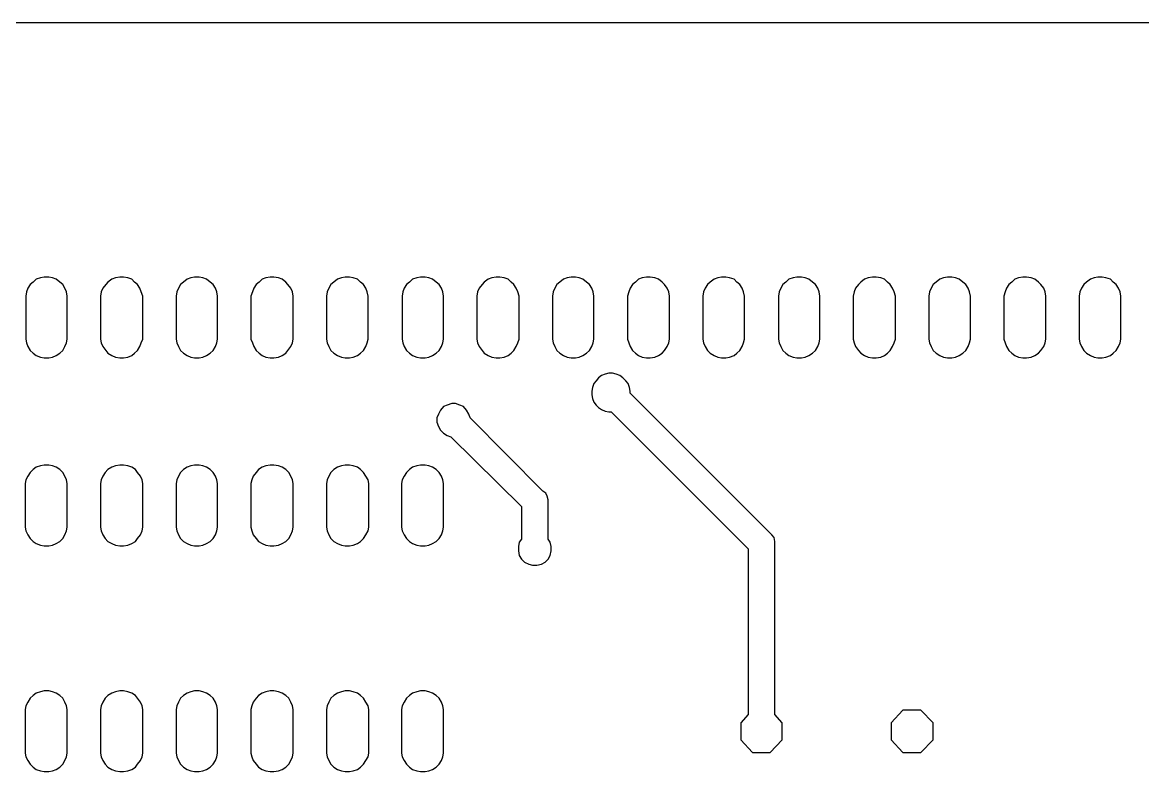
# Model space of a CAD drawing. Extents: x -4463 to -4217, y -2637 to -2584.
# Drawn here: x -4276.7 to -4238.69, y -2609.2 to -2583.76 of the extents above; entities that cross this region are included whole.
import ezdxf

# ---------------------------------------------------------------- set-up
doc = ezdxf.new("R2010")
doc.units = 0
doc.header["$MEASUREMENT"] = 0
doc.layers.add('OBRYS', color=7, linetype='Continuous')
doc.layers.add('SCIEZKI', color=3, linetype='Continuous')

msp = doc.modelspace()

# ---------------------------------------------------------------- linework, layer by layer
at = {"layer": 'OBRYS'}
msp.add_line((-4333.581, -2583.762), (-4218.213, -2583.762), dxfattribs=at)
msp.add_line((-4333.581, -2583.762), (-4218.213, -2583.762), dxfattribs=at)
at = {"layer": 'SCIEZKI'}
for p, q in [((-4276.437, -2592.662), (-4276.513, -2592.787)), ((-4276.337, -2592.586), (-4276.437, -2592.662)), ((-4276.236, -2592.486), (-4276.337, -2592.586)), ((-4276.085, -2592.435), (-4276.236, -2592.486)), ((-4275.96, -2592.41), (-4276.085, -2592.435)), ((-4275.809, -2592.41), (-4275.96, -2592.41)), ((-4275.683, -2592.435), (-4275.809, -2592.41)), ((-4275.557, -2592.486), (-4275.683, -2592.435)), ((-4275.432, -2592.586), (-4275.557, -2592.486)), ((-4275.331, -2592.662), (-4275.432, -2592.586)), ((-4275.256, -2592.787), (-4275.331, -2592.662)), ((-4273.873, -2592.662), (-4273.974, -2592.787)), ((-4273.798, -2592.586), (-4273.873, -2592.662)), ((-4273.672, -2592.486), (-4273.798, -2592.586)), ((-4273.546, -2592.435), (-4273.672, -2592.486)), ((-4273.395, -2592.41), (-4273.546, -2592.435)), ((-4273.27, -2592.41), (-4273.395, -2592.41)), ((-4273.119, -2592.435), (-4273.27, -2592.41)), ((-4272.993, -2592.486), (-4273.119, -2592.435)), ((-4272.893, -2592.586), (-4272.993, -2592.486)), ((-4272.792, -2592.662), (-4272.893, -2592.586)), ((-4272.717, -2592.787), (-4272.792, -2592.662)), ((-4271.334, -2592.662), (-4271.409, -2592.787)), ((-4271.233, -2592.586), (-4271.334, -2592.662)), ((-4271.108, -2592.486), (-4271.233, -2592.586)), ((-4270.982, -2592.435), (-4271.108, -2592.486)), ((-4270.856, -2592.41), (-4270.982, -2592.435)), ((-4270.705, -2592.41), (-4270.856, -2592.41)), ((-4270.58, -2592.435), (-4270.705, -2592.41)), ((-4270.454, -2592.486), (-4270.58, -2592.435)), ((-4270.328, -2592.586), (-4270.454, -2592.486)), ((-4270.228, -2592.662), (-4270.328, -2592.586)), ((-4270.152, -2592.787), (-4270.228, -2592.662)), ((-4268.77, -2592.662), (-4268.845, -2592.787)), ((-4268.669, -2592.586), (-4268.77, -2592.662)), ((-4268.569, -2592.486), (-4268.669, -2592.586)), ((-4268.443, -2592.435), (-4268.569, -2592.486)), ((-4268.292, -2592.41), (-4268.443, -2592.435)), ((-4268.166, -2592.41), (-4268.292, -2592.41)), ((-4268.015, -2592.435), (-4268.166, -2592.41)), ((-4267.89, -2592.486), (-4268.015, -2592.435)), ((-4267.764, -2592.586), (-4267.89, -2592.486)), ((-4267.689, -2592.662), (-4267.764, -2592.586)), ((-4267.588, -2592.787), (-4267.689, -2592.662)), ((-4266.23, -2592.662), (-4266.306, -2592.787)), ((-4266.13, -2592.586), (-4266.23, -2592.662)), ((-4266.004, -2592.486), (-4266.13, -2592.586)), ((-4265.879, -2592.435), (-4266.004, -2592.486)), ((-4265.753, -2592.41), (-4265.879, -2592.435)), ((-4265.602, -2592.41), (-4265.753, -2592.41)), ((-4265.476, -2592.435), (-4265.602, -2592.41)), ((-4265.325, -2592.486), (-4265.476, -2592.435)), ((-4265.225, -2592.586), (-4265.325, -2592.486)), ((-4265.124, -2592.662), (-4265.225, -2592.586)), ((-4265.049, -2592.787), (-4265.124, -2592.662)), ((-4263.666, -2592.662), (-4263.742, -2592.787)), ((-4263.566, -2592.586), (-4263.666, -2592.662)), ((-4263.465, -2592.486), (-4263.566, -2592.586)), ((-4263.314, -2592.435), (-4263.465, -2592.486)), ((-4263.189, -2592.41), (-4263.314, -2592.435)), ((-4263.038, -2592.41), (-4263.189, -2592.41)), ((-4262.912, -2592.435), (-4263.038, -2592.41)), ((-4262.786, -2592.486), (-4262.912, -2592.435)), ((-4262.661, -2592.586), (-4262.786, -2592.486)), ((-4262.56, -2592.662), (-4262.661, -2592.586)), ((-4262.485, -2592.787), (-4262.56, -2592.662)), ((-4261.102, -2592.662), (-4261.202, -2592.787)), ((-4261.027, -2592.586), (-4261.102, -2592.662)), ((-4260.901, -2592.486), (-4261.027, -2592.586)), ((-4260.775, -2592.435), (-4260.901, -2592.486)), ((-4260.624, -2592.41), (-4260.775, -2592.435)), ((-4260.499, -2592.41), (-4260.624, -2592.41)), ((-4260.348, -2592.435), (-4260.499, -2592.41)), ((-4260.222, -2592.486), (-4260.348, -2592.435)), ((-4260.121, -2592.586), (-4260.222, -2592.486)), ((-4260.021, -2592.662), (-4260.121, -2592.586)), ((-4259.945, -2592.787), (-4260.021, -2592.662)), ((-4258.563, -2592.662), (-4258.638, -2592.787)), ((-4258.462, -2592.586), (-4258.563, -2592.662)), ((-4258.337, -2592.486), (-4258.462, -2592.586)), ((-4258.211, -2592.435), (-4258.337, -2592.486)), ((-4258.085, -2592.41), (-4258.211, -2592.435)), ((-4257.934, -2592.41), (-4258.085, -2592.41)), ((-4257.809, -2592.435), (-4257.934, -2592.41)), ((-4257.683, -2592.486), (-4257.809, -2592.435)), ((-4257.557, -2592.586), (-4257.683, -2592.486)), ((-4257.457, -2592.662), (-4257.557, -2592.586)), ((-4257.381, -2592.787), (-4257.457, -2592.662)), ((-4255.999, -2592.662), (-4256.074, -2592.787)), ((-4255.898, -2592.586), (-4255.999, -2592.662)), ((-4255.797, -2592.486), (-4255.898, -2592.586)), ((-4255.672, -2592.435), (-4255.797, -2592.486)), ((-4255.521, -2592.41), (-4255.672, -2592.435)), ((-4255.395, -2592.41), (-4255.521, -2592.41)), ((-4255.244, -2592.435), (-4255.395, -2592.41)), ((-4255.119, -2592.486), (-4255.244, -2592.435)), ((-4254.993, -2592.586), (-4255.119, -2592.486)), ((-4254.917, -2592.662), (-4254.993, -2592.586)), ((-4254.817, -2592.787), (-4254.917, -2592.662)), ((-4253.459, -2592.662), (-4253.535, -2592.787)), ((-4253.359, -2592.586), (-4253.459, -2592.662)), ((-4253.233, -2592.486), (-4253.359, -2592.586)), ((-4253.107, -2592.435), (-4253.233, -2592.486)), ((-4252.982, -2592.41), (-4253.107, -2592.435)), ((-4252.831, -2592.41), (-4252.982, -2592.41)), ((-4252.705, -2592.435), (-4252.831, -2592.41)), ((-4252.554, -2592.486), (-4252.705, -2592.435)), ((-4252.454, -2592.586), (-4252.554, -2592.486)), ((-4252.353, -2592.662), (-4252.454, -2592.586)), ((-4252.278, -2592.787), (-4252.353, -2592.662)), ((-4250.895, -2592.662), (-4250.971, -2592.787)), ((-4250.795, -2592.586), (-4250.895, -2592.662)), ((-4250.694, -2592.486), (-4250.795, -2592.586)), ((-4250.543, -2592.435), (-4250.694, -2592.486)), ((-4250.417, -2592.41), (-4250.543, -2592.435)), ((-4250.267, -2592.41), (-4250.417, -2592.41)), ((-4250.141, -2592.435), (-4250.267, -2592.41)), ((-4250.015, -2592.486), (-4250.141, -2592.435)), ((-4249.889, -2592.586), (-4250.015, -2592.486)), ((-4249.789, -2592.662), (-4249.889, -2592.586)), ((-4249.714, -2592.787), (-4249.789, -2592.662)), ((-4248.331, -2592.662), (-4248.431, -2592.787)), ((-4248.255, -2592.586), (-4248.331, -2592.662)), ((-4248.13, -2592.486), (-4248.255, -2592.586)), ((-4248.004, -2592.435), (-4248.13, -2592.486)), ((-4247.853, -2592.41), (-4248.004, -2592.435)), ((-4247.727, -2592.41), (-4247.853, -2592.41)), ((-4247.577, -2592.435), (-4247.727, -2592.41)), ((-4247.451, -2592.486), (-4247.577, -2592.435)), ((-4247.35, -2592.586), (-4247.451, -2592.486)), ((-4247.25, -2592.662), (-4247.35, -2592.586)), ((-4247.174, -2592.787), (-4247.25, -2592.662)), ((-4245.792, -2592.662), (-4245.867, -2592.787)), ((-4245.691, -2592.586), (-4245.792, -2592.662)), ((-4245.565, -2592.486), (-4245.691, -2592.586)), ((-4245.44, -2592.435), (-4245.565, -2592.486)), ((-4245.314, -2592.41), (-4245.44, -2592.435)), ((-4245.163, -2592.41), (-4245.314, -2592.41)), ((-4245.037, -2592.435), (-4245.163, -2592.41)), ((-4244.912, -2592.486), (-4245.037, -2592.435)), ((-4244.786, -2592.586), (-4244.912, -2592.486)), ((-4244.686, -2592.662), (-4244.786, -2592.586)), ((-4244.61, -2592.787), (-4244.686, -2592.662)), ((-4243.227, -2592.662), (-4243.303, -2592.787)), ((-4243.127, -2592.586), (-4243.227, -2592.662)), ((-4243.026, -2592.486), (-4243.127, -2592.586)), ((-4242.901, -2592.435), (-4243.026, -2592.486)), ((-4242.75, -2592.41), (-4242.901, -2592.435)), ((-4242.624, -2592.41), (-4242.75, -2592.41)), ((-4242.473, -2592.435), (-4242.624, -2592.41)), ((-4242.347, -2592.486), (-4242.473, -2592.435)), ((-4242.222, -2592.586), (-4242.347, -2592.486)), ((-4242.146, -2592.662), (-4242.222, -2592.586)), ((-4242.046, -2592.787), (-4242.146, -2592.662)), ((-4240.688, -2592.662), (-4240.764, -2592.787)), ((-4240.588, -2592.586), (-4240.688, -2592.662)), ((-4240.462, -2592.486), (-4240.588, -2592.586)), ((-4240.336, -2592.435), (-4240.462, -2592.486)), ((-4240.211, -2592.41), (-4240.336, -2592.435)), ((-4240.06, -2592.41), (-4240.211, -2592.41)), ((-4239.934, -2592.435), (-4240.06, -2592.41)), ((-4239.783, -2592.486), (-4239.934, -2592.435)), ((-4239.683, -2592.586), (-4239.783, -2592.486)), ((-4239.582, -2592.662), (-4239.683, -2592.586)), ((-4239.507, -2592.787), (-4239.582, -2592.662)), ((-4276.563, -2592.913), (-4276.588, -2593.064)), ((-4276.588, -2593.064), (-4276.588, -2594.522)), ((-4276.513, -2592.787), (-4276.563, -2592.913)), ((-4275.205, -2592.913), (-4275.256, -2592.787)), ((-4275.18, -2593.064), (-4275.205, -2592.913)), ((-4275.18, -2594.522), (-4275.18, -2593.064)), ((-4274.024, -2592.913), (-4274.049, -2593.064)), ((-4274.049, -2593.064), (-4274.049, -2594.522)), ((-4273.974, -2592.787), (-4274.024, -2592.913)), ((-4272.666, -2592.913), (-4272.717, -2592.787)), ((-4272.616, -2593.064), (-4272.666, -2592.913)), ((-4272.616, -2594.522), (-4272.616, -2593.064)), ((-4271.46, -2592.913), (-4271.485, -2593.064)), ((-4271.485, -2593.064), (-4271.485, -2594.522)), ((-4271.409, -2592.787), (-4271.46, -2592.913)), ((-4270.102, -2592.913), (-4270.152, -2592.787)), ((-4270.077, -2593.064), (-4270.102, -2592.913)), ((-4270.077, -2594.522), (-4270.077, -2593.064)), ((-4268.895, -2592.913), (-4268.946, -2593.064)), ((-4268.946, -2593.064), (-4268.946, -2594.522)), ((-4268.845, -2592.787), (-4268.895, -2592.913)), ((-4267.538, -2592.913), (-4267.588, -2592.787)), ((-4267.513, -2593.064), (-4267.538, -2592.913)), ((-4267.513, -2594.522), (-4267.513, -2593.064)), ((-4266.356, -2592.913), (-4266.381, -2593.064)), ((-4266.381, -2593.064), (-4266.381, -2594.522)), ((-4266.306, -2592.787), (-4266.356, -2592.913)), ((-4264.999, -2592.913), (-4265.049, -2592.787)), ((-4264.973, -2593.064), (-4264.999, -2592.913)), ((-4264.973, -2594.522), (-4264.973, -2593.064)), ((-4263.792, -2592.913), (-4263.817, -2593.064)), ((-4263.817, -2593.064), (-4263.817, -2594.522)), ((-4263.742, -2592.787), (-4263.792, -2592.913)), ((-4262.434, -2592.913), (-4262.485, -2592.787)), ((-4262.409, -2593.064), (-4262.434, -2592.913)), ((-4262.409, -2594.522), (-4262.409, -2593.064)), ((-4261.253, -2592.913), (-4261.278, -2593.064)), ((-4261.278, -2593.064), (-4261.278, -2594.522)), ((-4261.202, -2592.787), (-4261.253, -2592.913)), ((-4259.895, -2592.913), (-4259.945, -2592.787)), ((-4259.845, -2593.064), (-4259.895, -2592.913)), ((-4259.845, -2594.522), (-4259.845, -2593.064)), ((-4258.688, -2592.913), (-4258.714, -2593.064)), ((-4258.714, -2593.064), (-4258.714, -2594.522)), ((-4258.638, -2592.787), (-4258.688, -2592.913)), ((-4257.331, -2592.913), (-4257.381, -2592.787)), ((-4257.306, -2593.064), (-4257.331, -2592.913)), ((-4257.306, -2594.522), (-4257.306, -2593.064)), ((-4256.124, -2592.913), (-4256.174, -2593.064)), ((-4256.174, -2593.064), (-4256.174, -2594.522)), ((-4256.074, -2592.787), (-4256.124, -2592.913)), ((-4254.767, -2592.913), (-4254.817, -2592.787)), ((-4254.742, -2593.064), (-4254.767, -2592.913)), ((-4254.742, -2594.522), (-4254.742, -2593.064)), ((-4253.585, -2592.913), (-4253.61, -2593.064)), ((-4253.61, -2593.064), (-4253.61, -2594.522)), ((-4253.535, -2592.787), (-4253.585, -2592.913)), ((-4252.228, -2592.913), (-4252.278, -2592.787)), ((-4252.202, -2593.064), (-4252.228, -2592.913)), ((-4252.202, -2594.522), (-4252.202, -2593.064)), ((-4251.021, -2592.913), (-4251.046, -2593.064)), ((-4251.046, -2593.064), (-4251.046, -2594.522)), ((-4250.971, -2592.787), (-4251.021, -2592.913)), ((-4249.663, -2592.913), (-4249.714, -2592.787)), ((-4249.638, -2593.064), (-4249.663, -2592.913)), ((-4249.638, -2594.522), (-4249.638, -2593.064)), ((-4248.482, -2592.913), (-4248.507, -2593.064)), ((-4248.507, -2593.064), (-4248.507, -2594.522)), ((-4248.431, -2592.787), (-4248.482, -2592.913)), ((-4247.124, -2592.913), (-4247.174, -2592.787)), ((-4247.074, -2593.064), (-4247.124, -2592.913)), ((-4247.074, -2594.522), (-4247.074, -2593.064)), ((-4245.917, -2592.913), (-4245.943, -2593.064)), ((-4245.943, -2593.064), (-4245.943, -2594.522)), ((-4245.867, -2592.787), (-4245.917, -2592.913)), ((-4244.56, -2592.913), (-4244.61, -2592.787)), ((-4244.535, -2593.064), (-4244.56, -2592.913)), ((-4244.535, -2594.522), (-4244.535, -2593.064)), ((-4243.353, -2592.913), (-4243.403, -2593.064)), ((-4243.403, -2593.064), (-4243.403, -2594.522)), ((-4243.303, -2592.787), (-4243.353, -2592.913)), ((-4241.996, -2592.913), (-4242.046, -2592.787)), ((-4241.97, -2593.064), (-4241.996, -2592.913)), ((-4241.97, -2594.522), (-4241.97, -2593.064)), ((-4240.814, -2592.913), (-4240.839, -2593.064)), ((-4240.839, -2593.064), (-4240.839, -2594.522)), ((-4240.764, -2592.787), (-4240.814, -2592.913)), ((-4239.456, -2592.913), (-4239.507, -2592.787)), ((-4239.431, -2593.064), (-4239.456, -2592.913)), ((-4239.431, -2594.522), (-4239.431, -2593.064)), ((-4276.588, -2594.522), (-4276.563, -2594.648)), ((-4276.563, -2594.648), (-4276.513, -2594.773)), ((-4275.256, -2594.773), (-4275.205, -2594.648)), ((-4275.205, -2594.648), (-4275.18, -2594.522)), ((-4275.18, -2594.522), (-4275.18, -2594.522)), ((-4274.049, -2594.522), (-4274.024, -2594.648)), ((-4274.024, -2594.648), (-4273.974, -2594.773)), ((-4272.717, -2594.773), (-4272.666, -2594.648)), ((-4272.666, -2594.648), (-4272.616, -2594.522)), ((-4272.616, -2594.522), (-4272.616, -2594.522)), ((-4271.485, -2594.522), (-4271.46, -2594.648)), ((-4271.46, -2594.648), (-4271.409, -2594.773)), ((-4270.152, -2594.773), (-4270.102, -2594.648)), ((-4270.102, -2594.648), (-4270.077, -2594.522)), ((-4270.077, -2594.522), (-4270.077, -2594.522)), ((-4268.946, -2594.522), (-4268.895, -2594.648)), ((-4268.895, -2594.648), (-4268.845, -2594.773)), ((-4267.588, -2594.773), (-4267.538, -2594.648)), ((-4267.538, -2594.648), (-4267.513, -2594.522)), ((-4267.513, -2594.522), (-4267.513, -2594.522)), ((-4266.381, -2594.522), (-4266.356, -2594.648)), ((-4266.356, -2594.648), (-4266.306, -2594.773)), ((-4265.049, -2594.773), (-4264.999, -2594.648)), ((-4264.999, -2594.648), (-4264.973, -2594.522)), ((-4264.973, -2594.522), (-4264.973, -2594.522)), ((-4263.817, -2594.522), (-4263.792, -2594.648)), ((-4263.792, -2594.648), (-4263.742, -2594.773)), ((-4262.485, -2594.773), (-4262.434, -2594.648)), ((-4262.434, -2594.648), (-4262.409, -2594.522)), ((-4262.409, -2594.522), (-4262.409, -2594.522)), ((-4261.278, -2594.522), (-4261.253, -2594.648)), ((-4261.253, -2594.648), (-4261.202, -2594.773)), ((-4259.945, -2594.773), (-4259.895, -2594.648)), ((-4259.895, -2594.648), (-4259.845, -2594.522)), ((-4259.845, -2594.522), (-4259.845, -2594.522)), ((-4258.714, -2594.522), (-4258.688, -2594.648)), ((-4258.688, -2594.648), (-4258.638, -2594.773)), ((-4257.381, -2594.773), (-4257.331, -2594.648)), ((-4257.331, -2594.648), (-4257.306, -2594.522)), ((-4257.306, -2594.522), (-4257.306, -2594.522)), ((-4256.174, -2594.522), (-4256.124, -2594.648)), ((-4256.124, -2594.648), (-4256.074, -2594.773)), ((-4254.817, -2594.773), (-4254.767, -2594.648)), ((-4254.767, -2594.648), (-4254.742, -2594.522)), ((-4254.742, -2594.522), (-4254.742, -2594.522)), ((-4253.61, -2594.522), (-4253.585, -2594.648)), ((-4253.585, -2594.648), (-4253.535, -2594.773)), ((-4252.278, -2594.773), (-4252.228, -2594.648)), ((-4252.228, -2594.648), (-4252.202, -2594.522)), ((-4252.202, -2594.522), (-4252.202, -2594.522)), ((-4251.046, -2594.522), (-4251.021, -2594.648)), ((-4251.021, -2594.648), (-4250.971, -2594.773)), ((-4249.714, -2594.773), (-4249.663, -2594.648)), ((-4249.663, -2594.648), (-4249.638, -2594.522)), ((-4249.638, -2594.522), (-4249.638, -2594.522)), ((-4248.507, -2594.522), (-4248.482, -2594.648)), ((-4248.482, -2594.648), (-4248.431, -2594.773)), ((-4247.174, -2594.773), (-4247.124, -2594.648)), ((-4247.124, -2594.648), (-4247.074, -2594.522)), ((-4247.074, -2594.522), (-4247.074, -2594.522)), ((-4245.943, -2594.522), (-4245.917, -2594.648)), ((-4245.917, -2594.648), (-4245.867, -2594.773)), ((-4244.61, -2594.773), (-4244.56, -2594.648)), ((-4244.56, -2594.648), (-4244.535, -2594.522)), ((-4244.535, -2594.522), (-4244.535, -2594.522)), ((-4243.403, -2594.522), (-4243.353, -2594.648)), ((-4243.353, -2594.648), (-4243.303, -2594.773)), ((-4242.046, -2594.773), (-4241.996, -2594.648)), ((-4241.996, -2594.648), (-4241.97, -2594.522)), ((-4241.97, -2594.522), (-4241.97, -2594.522)), ((-4240.839, -2594.522), (-4240.814, -2594.648)), ((-4240.814, -2594.648), (-4240.764, -2594.773)), ((-4239.507, -2594.773), (-4239.456, -2594.648)), ((-4239.456, -2594.648), (-4239.431, -2594.522)), ((-4239.431, -2594.522), (-4239.431, -2594.522)), ((-4276.513, -2594.773), (-4276.437, -2594.899)), ((-4276.437, -2594.899), (-4276.337, -2595)), ((-4276.337, -2595), (-4276.236, -2595.075)), ((-4275.557, -2595.075), (-4275.432, -2595)), ((-4275.432, -2595), (-4275.331, -2594.899)), ((-4275.331, -2594.899), (-4275.256, -2594.773)), ((-4273.974, -2594.773), (-4273.873, -2594.899)), ((-4273.873, -2594.899), (-4273.798, -2595)), ((-4273.798, -2595), (-4273.672, -2595.075)), ((-4272.993, -2595.075), (-4272.893, -2595)), ((-4272.893, -2595), (-4272.792, -2594.899)), ((-4272.792, -2594.899), (-4272.717, -2594.773)), ((-4271.409, -2594.773), (-4271.334, -2594.899)), ((-4271.334, -2594.899), (-4271.233, -2595)), ((-4271.233, -2595), (-4271.108, -2595.075)), ((-4270.454, -2595.075), (-4270.328, -2595)), ((-4270.328, -2595), (-4270.228, -2594.899)), ((-4270.228, -2594.899), (-4270.152, -2594.773)), ((-4268.845, -2594.773), (-4268.77, -2594.899)), ((-4268.77, -2594.899), (-4268.669, -2595)), ((-4268.669, -2595), (-4268.569, -2595.075)), ((-4267.89, -2595.075), (-4267.764, -2595)), ((-4267.764, -2595), (-4267.689, -2594.899)), ((-4267.689, -2594.899), (-4267.588, -2594.773)), ((-4266.306, -2594.773), (-4266.23, -2594.899)), ((-4266.23, -2594.899), (-4266.13, -2595)), ((-4266.13, -2595), (-4266.004, -2595.075)), ((-4265.325, -2595.075), (-4265.225, -2595)), ((-4265.225, -2595), (-4265.124, -2594.899)), ((-4265.124, -2594.899), (-4265.049, -2594.773)), ((-4263.742, -2594.773), (-4263.666, -2594.899)), ((-4263.666, -2594.899), (-4263.566, -2595)), ((-4263.566, -2595), (-4263.465, -2595.075)), ((-4262.786, -2595.075), (-4262.661, -2595)), ((-4262.661, -2595), (-4262.56, -2594.899)), ((-4262.56, -2594.899), (-4262.485, -2594.773)), ((-4261.202, -2594.773), (-4261.102, -2594.899)), ((-4261.102, -2594.899), (-4261.027, -2595)), ((-4261.027, -2595), (-4260.901, -2595.075)), ((-4260.222, -2595.075), (-4260.121, -2595)), ((-4260.121, -2595), (-4260.021, -2594.899)), ((-4260.021, -2594.899), (-4259.945, -2594.773)), ((-4258.638, -2594.773), (-4258.563, -2594.899)), ((-4258.563, -2594.899), (-4258.462, -2595)), ((-4258.462, -2595), (-4258.337, -2595.075)), ((-4257.683, -2595.075), (-4257.557, -2595)), ((-4257.557, -2595), (-4257.457, -2594.899)), ((-4257.457, -2594.899), (-4257.381, -2594.773)), ((-4256.074, -2594.773), (-4255.999, -2594.899)), ((-4255.999, -2594.899), (-4255.898, -2595)), ((-4255.898, -2595), (-4255.797, -2595.075)), ((-4255.119, -2595.075), (-4254.993, -2595)), ((-4254.993, -2595), (-4254.917, -2594.899)), ((-4254.917, -2594.899), (-4254.817, -2594.773)), ((-4253.535, -2594.773), (-4253.459, -2594.899)), ((-4253.459, -2594.899), (-4253.359, -2595)), ((-4253.359, -2595), (-4253.233, -2595.075)), ((-4252.554, -2595.075), (-4252.454, -2595)), ((-4252.454, -2595), (-4252.353, -2594.899)), ((-4252.353, -2594.899), (-4252.278, -2594.773)), ((-4250.971, -2594.773), (-4250.895, -2594.899)), ((-4250.895, -2594.899), (-4250.795, -2595)), ((-4250.795, -2595), (-4250.694, -2595.075)), ((-4250.015, -2595.075), (-4249.889, -2595)), ((-4249.889, -2595), (-4249.789, -2594.899)), ((-4249.789, -2594.899), (-4249.714, -2594.773)), ((-4248.431, -2594.773), (-4248.331, -2594.899)), ((-4248.331, -2594.899), (-4248.255, -2595)), ((-4248.255, -2595), (-4248.13, -2595.075)), ((-4247.451, -2595.075), (-4247.35, -2595)), ((-4247.35, -2595), (-4247.25, -2594.899)), ((-4247.25, -2594.899), (-4247.174, -2594.773)), ((-4245.867, -2594.773), (-4245.792, -2594.899)), ((-4245.792, -2594.899), (-4245.691, -2595)), ((-4245.691, -2595), (-4245.565, -2595.075)), ((-4244.912, -2595.075), (-4244.786, -2595)), ((-4244.786, -2595), (-4244.686, -2594.899)), ((-4244.686, -2594.899), (-4244.61, -2594.773)), ((-4243.303, -2594.773), (-4243.227, -2594.899)), ((-4243.227, -2594.899), (-4243.127, -2595)), ((-4243.127, -2595), (-4243.026, -2595.075)), ((-4242.347, -2595.075), (-4242.222, -2595)), ((-4242.222, -2595), (-4242.146, -2594.899)), ((-4242.146, -2594.899), (-4242.046, -2594.773)), ((-4240.764, -2594.773), (-4240.688, -2594.899)), ((-4240.688, -2594.899), (-4240.588, -2595)), ((-4240.588, -2595), (-4240.462, -2595.075)), ((-4239.783, -2595.075), (-4239.683, -2595)), ((-4239.683, -2595), (-4239.582, -2594.899)), ((-4239.582, -2594.899), (-4239.507, -2594.773)), ((-4276.236, -2595.075), (-4276.085, -2595.125)), ((-4276.085, -2595.125), (-4275.96, -2595.15)), ((-4275.96, -2595.15), (-4275.809, -2595.15)), ((-4275.809, -2595.15), (-4275.683, -2595.125)), ((-4275.683, -2595.125), (-4275.557, -2595.075)), ((-4273.672, -2595.075), (-4273.546, -2595.125)), ((-4273.546, -2595.125), (-4273.395, -2595.15)), ((-4273.395, -2595.15), (-4273.27, -2595.15)), ((-4273.27, -2595.15), (-4273.119, -2595.125)), ((-4273.119, -2595.125), (-4272.993, -2595.075)), ((-4271.108, -2595.075), (-4270.982, -2595.125)), ((-4270.982, -2595.125), (-4270.856, -2595.15)), ((-4270.856, -2595.15), (-4270.705, -2595.15)), ((-4270.705, -2595.15), (-4270.58, -2595.125)), ((-4270.58, -2595.125), (-4270.454, -2595.075)), ((-4268.569, -2595.075), (-4268.443, -2595.125)), ((-4268.443, -2595.125), (-4268.292, -2595.15)), ((-4268.292, -2595.15), (-4268.166, -2595.15)), ((-4268.166, -2595.15), (-4268.015, -2595.125)), ((-4268.015, -2595.125), (-4267.89, -2595.075)), ((-4266.004, -2595.075), (-4265.879, -2595.125)), ((-4265.879, -2595.125), (-4265.753, -2595.15)), ((-4265.753, -2595.15), (-4265.602, -2595.15)), ((-4265.602, -2595.15), (-4265.476, -2595.125)), ((-4265.476, -2595.125), (-4265.325, -2595.075)), ((-4263.465, -2595.075), (-4263.314, -2595.125)), ((-4263.314, -2595.125), (-4263.189, -2595.15)), ((-4263.189, -2595.15), (-4263.038, -2595.15)), ((-4263.038, -2595.15), (-4262.912, -2595.125)), ((-4262.912, -2595.125), (-4262.786, -2595.075)), ((-4260.901, -2595.075), (-4260.775, -2595.125)), ((-4260.775, -2595.125), (-4260.624, -2595.15)), ((-4260.624, -2595.15), (-4260.499, -2595.15)), ((-4260.499, -2595.15), (-4260.348, -2595.125)), ((-4260.348, -2595.125), (-4260.222, -2595.075)), ((-4258.337, -2595.075), (-4258.211, -2595.125)), ((-4258.211, -2595.125), (-4258.085, -2595.15)), ((-4258.085, -2595.15), (-4257.934, -2595.15)), ((-4257.934, -2595.15), (-4257.809, -2595.125)), ((-4257.809, -2595.125), (-4257.683, -2595.075)), ((-4255.797, -2595.075), (-4255.672, -2595.125)), ((-4255.672, -2595.125), (-4255.521, -2595.15)), ((-4255.521, -2595.15), (-4255.395, -2595.15)), ((-4255.395, -2595.15), (-4255.244, -2595.125)), ((-4255.244, -2595.125), (-4255.119, -2595.075)), ((-4253.233, -2595.075), (-4253.107, -2595.125)), ((-4253.107, -2595.125), (-4252.982, -2595.15)), ((-4252.982, -2595.15), (-4252.831, -2595.15)), ((-4252.831, -2595.15), (-4252.705, -2595.125)), ((-4252.705, -2595.125), (-4252.554, -2595.075)), ((-4250.694, -2595.075), (-4250.543, -2595.125)), ((-4250.543, -2595.125), (-4250.417, -2595.15)), ((-4250.417, -2595.15), (-4250.267, -2595.15)), ((-4250.267, -2595.15), (-4250.141, -2595.125)), ((-4250.141, -2595.125), (-4250.015, -2595.075)), ((-4248.13, -2595.075), (-4248.004, -2595.125)), ((-4248.004, -2595.125), (-4247.853, -2595.15)), ((-4247.853, -2595.15), (-4247.727, -2595.15)), ((-4247.727, -2595.15), (-4247.577, -2595.125)), ((-4247.577, -2595.125), (-4247.451, -2595.075)), ((-4245.565, -2595.075), (-4245.44, -2595.125)), ((-4245.44, -2595.125), (-4245.314, -2595.15)), ((-4245.314, -2595.15), (-4245.163, -2595.15)), ((-4245.163, -2595.15), (-4245.037, -2595.125)), ((-4245.037, -2595.125), (-4244.912, -2595.075)), ((-4243.026, -2595.075), (-4242.901, -2595.125)), ((-4242.901, -2595.125), (-4242.75, -2595.15)), ((-4242.75, -2595.15), (-4242.624, -2595.15)), ((-4242.624, -2595.15), (-4242.473, -2595.125)), ((-4242.473, -2595.125), (-4242.347, -2595.075)), ((-4240.462, -2595.075), (-4240.336, -2595.125)), ((-4240.336, -2595.125), (-4240.211, -2595.15)), ((-4240.211, -2595.15), (-4240.06, -2595.15)), ((-4240.06, -2595.15), (-4239.934, -2595.125)), ((-4239.934, -2595.125), (-4239.783, -2595.075)), ((-4257.054, -2595.754), (-4257.155, -2595.829)), ((-4256.929, -2595.704), (-4257.054, -2595.754)), ((-4256.803, -2595.678), (-4256.929, -2595.704)), ((-4256.677, -2595.678), (-4256.803, -2595.678)), ((-4256.552, -2595.704), (-4256.677, -2595.678)), ((-4256.426, -2595.754), (-4256.552, -2595.704)), ((-4256.325, -2595.829), (-4256.426, -2595.754)), ((-4257.356, -2596.156), (-4257.381, -2596.282)), ((-4257.306, -2596.03), (-4257.356, -2596.156)), ((-4257.23, -2595.93), (-4257.306, -2596.03)), ((-4257.155, -2595.829), (-4257.23, -2595.93)), ((-4256.225, -2595.93), (-4256.325, -2595.829)), ((-4256.149, -2596.03), (-4256.225, -2595.93)), ((-4256.099, -2596.156), (-4256.149, -2596.03)), ((-4256.074, -2596.282), (-4256.099, -2596.156)), ((-4257.381, -2596.282), (-4257.381, -2596.407)), ((-4257.381, -2596.407), (-4257.356, -2596.533)), ((-4257.356, -2596.533), (-4257.306, -2596.659)), ((-4256.074, -2596.357), (-4256.074, -2596.282)), ((-4251.272, -2601.159), (-4256.074, -2596.357)), ((-4262.51, -2596.935), (-4262.585, -2597.061)), ((-4262.409, -2596.81), (-4262.51, -2596.935)), ((-4262.284, -2596.759), (-4262.409, -2596.81)), ((-4262.133, -2596.709), (-4262.284, -2596.759)), ((-4262.007, -2596.709), (-4262.133, -2596.709)), ((-4261.856, -2596.759), (-4262.007, -2596.709)), ((-4261.73, -2596.81), (-4261.856, -2596.759)), ((-4261.63, -2596.935), (-4261.73, -2596.81)), ((-4261.554, -2597.061), (-4261.63, -2596.935)), ((-4257.306, -2596.659), (-4257.23, -2596.759)), ((-4257.23, -2596.759), (-4257.155, -2596.835)), ((-4257.155, -2596.835), (-4257.054, -2596.91)), ((-4257.054, -2596.91), (-4256.929, -2596.961)), ((-4262.585, -2597.061), (-4262.635, -2597.187)), ((-4262.635, -2597.187), (-4262.635, -2597.338)), ((-4262.635, -2597.338), (-4262.585, -2597.488)), ((-4261.504, -2597.187), (-4261.554, -2597.061)), ((-4259.04, -2599.676), (-4261.504, -2597.187)), ((-4256.929, -2596.961), (-4256.803, -2596.986)), ((-4256.803, -2596.986), (-4256.728, -2596.986)), ((-4256.728, -2596.986), (-4252.077, -2601.637)), ((-4262.585, -2597.488), (-4262.51, -2597.614)), ((-4262.51, -2597.614), (-4262.409, -2597.715)), ((-4262.409, -2597.715), (-4262.284, -2597.79)), ((-4262.284, -2597.79), (-4262.158, -2597.84)), ((-4262.158, -2597.84), (-4259.77, -2600.204)), ((-4276.085, -2598.821), (-4276.236, -2598.871)), ((-4275.96, -2598.796), (-4276.085, -2598.821)), ((-4275.809, -2598.796), (-4275.96, -2598.796)), ((-4275.683, -2598.821), (-4275.809, -2598.796)), ((-4275.557, -2598.871), (-4275.683, -2598.821)), ((-4273.546, -2598.821), (-4273.672, -2598.871)), ((-4273.395, -2598.796), (-4273.546, -2598.821)), ((-4273.27, -2598.796), (-4273.395, -2598.796)), ((-4273.119, -2598.821), (-4273.27, -2598.796)), ((-4272.993, -2598.871), (-4273.119, -2598.821)), ((-4270.982, -2598.821), (-4271.108, -2598.871)), ((-4270.856, -2598.796), (-4270.982, -2598.821)), ((-4270.705, -2598.796), (-4270.856, -2598.796)), ((-4270.58, -2598.821), (-4270.705, -2598.796)), ((-4270.454, -2598.871), (-4270.58, -2598.821)), ((-4268.443, -2598.821), (-4268.569, -2598.871)), ((-4268.292, -2598.796), (-4268.443, -2598.821)), ((-4268.166, -2598.796), (-4268.292, -2598.796)), ((-4268.015, -2598.821), (-4268.166, -2598.796)), ((-4267.89, -2598.871), (-4268.015, -2598.821)), ((-4265.879, -2598.821), (-4266.004, -2598.871)), ((-4265.753, -2598.796), (-4265.879, -2598.821)), ((-4265.602, -2598.796), (-4265.753, -2598.796)), ((-4265.476, -2598.821), (-4265.602, -2598.796)), ((-4265.325, -2598.871), (-4265.476, -2598.821)), ((-4263.314, -2598.821), (-4263.465, -2598.871)), ((-4263.189, -2598.796), (-4263.314, -2598.821)), ((-4263.038, -2598.796), (-4263.189, -2598.796)), ((-4262.912, -2598.821), (-4263.038, -2598.796)), ((-4262.786, -2598.871), (-4262.912, -2598.821)), ((-4276.513, -2599.173), (-4276.588, -2599.299)), ((-4276.437, -2599.047), (-4276.513, -2599.173)), ((-4276.337, -2598.947), (-4276.437, -2599.047)), ((-4276.236, -2598.871), (-4276.337, -2598.947)), ((-4275.432, -2598.947), (-4275.557, -2598.871)), ((-4275.331, -2599.047), (-4275.432, -2598.947)), ((-4275.256, -2599.173), (-4275.331, -2599.047)), ((-4275.205, -2599.299), (-4275.256, -2599.173)), ((-4273.974, -2599.173), (-4274.024, -2599.299)), ((-4273.898, -2599.047), (-4273.974, -2599.173)), ((-4273.798, -2598.947), (-4273.898, -2599.047)), ((-4273.672, -2598.871), (-4273.798, -2598.947)), ((-4272.867, -2598.947), (-4272.993, -2598.871)), ((-4272.792, -2599.047), (-4272.867, -2598.947)), ((-4272.691, -2599.173), (-4272.792, -2599.047)), ((-4272.641, -2599.299), (-4272.691, -2599.173)), ((-4271.409, -2599.173), (-4271.46, -2599.299)), ((-4271.334, -2599.047), (-4271.409, -2599.173)), ((-4271.233, -2598.947), (-4271.334, -2599.047)), ((-4271.108, -2598.871), (-4271.233, -2598.947)), ((-4270.328, -2598.947), (-4270.454, -2598.871)), ((-4270.228, -2599.047), (-4270.328, -2598.947)), ((-4270.152, -2599.173), (-4270.228, -2599.047)), ((-4270.102, -2599.299), (-4270.152, -2599.173)), ((-4268.87, -2599.173), (-4268.92, -2599.299)), ((-4268.77, -2599.047), (-4268.87, -2599.173)), ((-4268.694, -2598.947), (-4268.77, -2599.047)), ((-4268.569, -2598.871), (-4268.694, -2598.947)), ((-4267.764, -2598.947), (-4267.89, -2598.871)), ((-4267.663, -2599.047), (-4267.764, -2598.947)), ((-4267.588, -2599.173), (-4267.663, -2599.047)), ((-4267.538, -2599.299), (-4267.588, -2599.173)), ((-4266.306, -2599.173), (-4266.356, -2599.299)), ((-4266.23, -2599.047), (-4266.306, -2599.173)), ((-4266.13, -2598.947), (-4266.23, -2599.047)), ((-4266.004, -2598.871), (-4266.13, -2598.947)), ((-4265.225, -2598.947), (-4265.325, -2598.871)), ((-4265.124, -2599.047), (-4265.225, -2598.947)), ((-4265.049, -2599.173), (-4265.124, -2599.047)), ((-4264.973, -2599.299), (-4265.049, -2599.173)), ((-4263.742, -2599.173), (-4263.817, -2599.299)), ((-4263.666, -2599.047), (-4263.742, -2599.173)), ((-4263.566, -2598.947), (-4263.666, -2599.047)), ((-4263.465, -2598.871), (-4263.566, -2598.947)), ((-4262.661, -2598.947), (-4262.786, -2598.871)), ((-4262.56, -2599.047), (-4262.661, -2598.947)), ((-4262.485, -2599.173), (-4262.56, -2599.047)), ((-4262.434, -2599.299), (-4262.485, -2599.173)), ((-4276.588, -2599.299), (-4276.613, -2599.424)), ((-4276.613, -2599.424), (-4276.613, -2600.908)), ((-4275.18, -2599.424), (-4275.205, -2599.299)), ((-4275.18, -2600.908), (-4275.18, -2599.424)), ((-4274.024, -2599.299), (-4274.049, -2599.424)), ((-4274.049, -2599.424), (-4274.049, -2600.908)), ((-4272.616, -2599.424), (-4272.641, -2599.299)), ((-4272.616, -2600.908), (-4272.616, -2599.424)), ((-4271.46, -2599.299), (-4271.485, -2599.424)), ((-4271.485, -2599.424), (-4271.485, -2600.908)), ((-4270.077, -2599.424), (-4270.102, -2599.299)), ((-4270.077, -2600.908), (-4270.077, -2599.424)), ((-4268.92, -2599.299), (-4268.946, -2599.424)), ((-4268.946, -2599.424), (-4268.946, -2600.908)), ((-4267.513, -2599.424), (-4267.538, -2599.299)), ((-4267.513, -2600.908), (-4267.513, -2599.424)), ((-4266.356, -2599.299), (-4266.381, -2599.424)), ((-4266.381, -2599.424), (-4266.381, -2600.908)), ((-4264.948, -2599.424), (-4264.973, -2599.299)), ((-4264.948, -2600.908), (-4264.948, -2599.424)), ((-4263.817, -2599.299), (-4263.842, -2599.424)), ((-4263.842, -2599.424), (-4263.842, -2600.908)), ((-4262.409, -2599.424), (-4262.434, -2599.299)), ((-4262.409, -2600.908), (-4262.409, -2599.424)), ((-4259.04, -2599.676), (-4259.04, -2599.676)), ((-4258.94, -2599.751), (-4259.04, -2599.676)), ((-4258.89, -2599.852), (-4258.94, -2599.751)), ((-4258.864, -2599.977), (-4258.89, -2599.852)), ((-4258.864, -2601.31), (-4258.864, -2599.977)), ((-4259.77, -2600.204), (-4259.77, -2600.204)), ((-4259.77, -2600.204), (-4259.77, -2601.31)), ((-4276.613, -2600.908), (-4276.588, -2601.033)), ((-4276.588, -2601.033), (-4276.513, -2601.159)), ((-4275.256, -2601.159), (-4275.205, -2601.033)), ((-4275.205, -2601.033), (-4275.18, -2600.908)), ((-4275.18, -2600.908), (-4275.18, -2600.908)), ((-4274.049, -2600.908), (-4274.024, -2601.033)), ((-4274.024, -2601.033), (-4273.974, -2601.159)), ((-4272.691, -2601.159), (-4272.641, -2601.033)), ((-4272.641, -2601.033), (-4272.616, -2600.908)), ((-4272.616, -2600.908), (-4272.616, -2600.908)), ((-4271.485, -2600.908), (-4271.46, -2601.033)), ((-4271.46, -2601.033), (-4271.409, -2601.159)), ((-4270.152, -2601.159), (-4270.102, -2601.033)), ((-4270.102, -2601.033), (-4270.077, -2600.908)), ((-4270.077, -2600.908), (-4270.077, -2600.908)), ((-4268.946, -2600.908), (-4268.92, -2601.033)), ((-4268.92, -2601.033), (-4268.87, -2601.159)), ((-4267.588, -2601.159), (-4267.538, -2601.033)), ((-4267.538, -2601.033), (-4267.513, -2600.908)), ((-4267.513, -2600.908), (-4267.513, -2600.908)), ((-4266.381, -2600.908), (-4266.356, -2601.033)), ((-4266.356, -2601.033), (-4266.306, -2601.159)), ((-4265.049, -2601.159), (-4264.973, -2601.033)), ((-4264.973, -2601.033), (-4264.948, -2600.908)), ((-4264.948, -2600.908), (-4264.948, -2600.908)), ((-4263.842, -2600.908), (-4263.817, -2601.033)), ((-4263.817, -2601.033), (-4263.742, -2601.159)), ((-4262.485, -2601.159), (-4262.434, -2601.033)), ((-4262.434, -2601.033), (-4262.409, -2600.908)), ((-4262.409, -2600.908), (-4262.409, -2600.908)), ((-4276.513, -2601.159), (-4276.437, -2601.285)), ((-4276.437, -2601.285), (-4276.337, -2601.385)), ((-4276.337, -2601.385), (-4276.236, -2601.461)), ((-4276.236, -2601.461), (-4276.085, -2601.511)), ((-4276.085, -2601.511), (-4275.96, -2601.536)), ((-4275.809, -2601.536), (-4275.683, -2601.511)), ((-4275.683, -2601.511), (-4275.557, -2601.461)), ((-4275.557, -2601.461), (-4275.432, -2601.385)), ((-4275.432, -2601.385), (-4275.331, -2601.285)), ((-4275.331, -2601.285), (-4275.256, -2601.159)), ((-4273.974, -2601.159), (-4273.898, -2601.285)), ((-4273.898, -2601.285), (-4273.798, -2601.385)), ((-4273.798, -2601.385), (-4273.672, -2601.461)), ((-4273.672, -2601.461), (-4273.546, -2601.511)), ((-4273.546, -2601.511), (-4273.395, -2601.536)), ((-4273.27, -2601.536), (-4273.119, -2601.511)), ((-4273.119, -2601.511), (-4272.993, -2601.461)), ((-4272.993, -2601.461), (-4272.867, -2601.385)), ((-4272.867, -2601.385), (-4272.792, -2601.285)), ((-4272.792, -2601.285), (-4272.691, -2601.159)), ((-4271.409, -2601.159), (-4271.334, -2601.285)), ((-4271.334, -2601.285), (-4271.233, -2601.385)), ((-4271.233, -2601.385), (-4271.108, -2601.461)), ((-4271.108, -2601.461), (-4270.982, -2601.511)), ((-4270.982, -2601.511), (-4270.856, -2601.536)), ((-4270.705, -2601.536), (-4270.58, -2601.511)), ((-4270.58, -2601.511), (-4270.454, -2601.461)), ((-4270.454, -2601.461), (-4270.328, -2601.385)), ((-4270.328, -2601.385), (-4270.228, -2601.285)), ((-4270.228, -2601.285), (-4270.152, -2601.159)), ((-4268.87, -2601.159), (-4268.77, -2601.285)), ((-4268.77, -2601.285), (-4268.694, -2601.385)), ((-4268.694, -2601.385), (-4268.569, -2601.461)), ((-4268.569, -2601.461), (-4268.443, -2601.511)), ((-4268.443, -2601.511), (-4268.292, -2601.536)), ((-4268.166, -2601.536), (-4268.015, -2601.511)), ((-4268.015, -2601.511), (-4267.89, -2601.461)), ((-4267.89, -2601.461), (-4267.764, -2601.385)), ((-4267.764, -2601.385), (-4267.663, -2601.285)), ((-4267.663, -2601.285), (-4267.588, -2601.159)), ((-4266.306, -2601.159), (-4266.23, -2601.285)), ((-4266.23, -2601.285), (-4266.13, -2601.385)), ((-4266.13, -2601.385), (-4266.004, -2601.461)), ((-4266.004, -2601.461), (-4265.879, -2601.511)), ((-4265.879, -2601.511), (-4265.753, -2601.536)), ((-4265.602, -2601.536), (-4265.476, -2601.511)), ((-4265.476, -2601.511), (-4265.325, -2601.461)), ((-4265.325, -2601.461), (-4265.225, -2601.385)), ((-4265.225, -2601.385), (-4265.124, -2601.285)), ((-4265.124, -2601.285), (-4265.049, -2601.159)), ((-4263.742, -2601.159), (-4263.666, -2601.285)), ((-4263.666, -2601.285), (-4263.566, -2601.385)), ((-4263.566, -2601.385), (-4263.465, -2601.461)), ((-4263.465, -2601.461), (-4263.314, -2601.511)), ((-4263.314, -2601.511), (-4263.189, -2601.536)), ((-4263.038, -2601.536), (-4262.912, -2601.511)), ((-4262.912, -2601.511), (-4262.786, -2601.461)), ((-4262.786, -2601.461), (-4262.661, -2601.385)), ((-4262.661, -2601.385), (-4262.56, -2601.285)), ((-4262.56, -2601.285), (-4262.485, -2601.159)), ((-4259.845, -2601.41), (-4259.87, -2601.561)), ((-4259.77, -2601.31), (-4259.845, -2601.41)), ((-4258.789, -2601.41), (-4258.864, -2601.31)), ((-4258.764, -2601.561), (-4258.789, -2601.41)), ((-4251.197, -2601.259), (-4251.272, -2601.159)), ((-4251.172, -2601.385), (-4251.197, -2601.259)), ((-4251.172, -2607.268), (-4251.172, -2601.385)), ((-4275.96, -2601.536), (-4275.809, -2601.536)), ((-4273.395, -2601.536), (-4273.27, -2601.536)), ((-4270.856, -2601.536), (-4270.705, -2601.536)), ((-4268.292, -2601.536), (-4268.166, -2601.536)), ((-4265.753, -2601.536), (-4265.602, -2601.536)), ((-4263.189, -2601.536), (-4263.038, -2601.536)), ((-4259.87, -2601.561), (-4259.87, -2601.712)), ((-4259.87, -2601.712), (-4259.845, -2601.863)), ((-4259.845, -2601.863), (-4259.77, -2601.989)), ((-4258.864, -2601.989), (-4258.789, -2601.863)), ((-4258.789, -2601.863), (-4258.764, -2601.712)), ((-4258.764, -2601.712), (-4258.764, -2601.561)), ((-4252.077, -2601.637), (-4252.077, -2607.268)), ((-4259.77, -2601.989), (-4259.669, -2602.089)), ((-4259.669, -2602.089), (-4259.518, -2602.165)), ((-4259.518, -2602.165), (-4259.392, -2602.19)), ((-4259.392, -2602.19), (-4259.242, -2602.19)), ((-4259.242, -2602.19), (-4259.091, -2602.165)), ((-4259.091, -2602.165), (-4258.965, -2602.089)), ((-4258.965, -2602.089), (-4258.864, -2601.989)), ((-4276.513, -2606.841), (-4276.588, -2606.966)), ((-4276.437, -2606.715), (-4276.513, -2606.841)), ((-4276.337, -2606.614), (-4276.437, -2606.715)), ((-4276.236, -2606.539), (-4276.337, -2606.614)), ((-4276.085, -2606.489), (-4276.236, -2606.539)), ((-4275.96, -2606.463), (-4276.085, -2606.489)), ((-4275.809, -2606.463), (-4275.96, -2606.463)), ((-4275.683, -2606.489), (-4275.809, -2606.463)), ((-4275.557, -2606.539), (-4275.683, -2606.489)), ((-4275.432, -2606.614), (-4275.557, -2606.539)), ((-4275.331, -2606.715), (-4275.432, -2606.614)), ((-4275.256, -2606.841), (-4275.331, -2606.715)), ((-4275.205, -2606.966), (-4275.256, -2606.841)), ((-4273.974, -2606.841), (-4274.024, -2606.966)), ((-4273.898, -2606.715), (-4273.974, -2606.841)), ((-4273.798, -2606.614), (-4273.898, -2606.715)), ((-4273.672, -2606.539), (-4273.798, -2606.614)), ((-4273.546, -2606.489), (-4273.672, -2606.539)), ((-4273.395, -2606.463), (-4273.546, -2606.489)), ((-4273.27, -2606.463), (-4273.395, -2606.463)), ((-4273.119, -2606.489), (-4273.27, -2606.463)), ((-4272.993, -2606.539), (-4273.119, -2606.489)), ((-4272.867, -2606.614), (-4272.993, -2606.539)), ((-4272.792, -2606.715), (-4272.867, -2606.614)), ((-4272.691, -2606.841), (-4272.792, -2606.715)), ((-4272.641, -2606.966), (-4272.691, -2606.841)), ((-4271.409, -2606.841), (-4271.46, -2606.966)), ((-4271.334, -2606.715), (-4271.409, -2606.841)), ((-4271.233, -2606.614), (-4271.334, -2606.715)), ((-4271.108, -2606.539), (-4271.233, -2606.614)), ((-4270.982, -2606.489), (-4271.108, -2606.539)), ((-4270.856, -2606.463), (-4270.982, -2606.489)), ((-4270.705, -2606.463), (-4270.856, -2606.463)), ((-4270.58, -2606.489), (-4270.705, -2606.463)), ((-4270.454, -2606.539), (-4270.58, -2606.489)), ((-4270.328, -2606.614), (-4270.454, -2606.539)), ((-4270.228, -2606.715), (-4270.328, -2606.614)), ((-4270.152, -2606.841), (-4270.228, -2606.715)), ((-4270.102, -2606.966), (-4270.152, -2606.841)), ((-4268.87, -2606.841), (-4268.92, -2606.966)), ((-4268.77, -2606.715), (-4268.87, -2606.841)), ((-4268.694, -2606.614), (-4268.77, -2606.715)), ((-4268.569, -2606.539), (-4268.694, -2606.614)), ((-4268.443, -2606.489), (-4268.569, -2606.539)), ((-4268.292, -2606.463), (-4268.443, -2606.489)), ((-4268.166, -2606.463), (-4268.292, -2606.463)), ((-4268.015, -2606.489), (-4268.166, -2606.463)), ((-4267.89, -2606.539), (-4268.015, -2606.489)), ((-4267.764, -2606.614), (-4267.89, -2606.539)), ((-4267.663, -2606.715), (-4267.764, -2606.614)), ((-4267.588, -2606.841), (-4267.663, -2606.715)), ((-4267.538, -2606.966), (-4267.588, -2606.841)), ((-4266.306, -2606.841), (-4266.356, -2606.966)), ((-4266.23, -2606.715), (-4266.306, -2606.841)), ((-4266.13, -2606.614), (-4266.23, -2606.715)), ((-4266.004, -2606.539), (-4266.13, -2606.614)), ((-4265.879, -2606.489), (-4266.004, -2606.539)), ((-4265.753, -2606.463), (-4265.879, -2606.489)), ((-4265.602, -2606.463), (-4265.753, -2606.463)), ((-4265.476, -2606.489), (-4265.602, -2606.463)), ((-4265.325, -2606.539), (-4265.476, -2606.489)), ((-4265.225, -2606.614), (-4265.325, -2606.539)), ((-4265.124, -2606.715), (-4265.225, -2606.614)), ((-4265.049, -2606.841), (-4265.124, -2606.715)), ((-4264.973, -2606.966), (-4265.049, -2606.841)), ((-4263.742, -2606.841), (-4263.817, -2606.966)), ((-4263.666, -2606.715), (-4263.742, -2606.841)), ((-4263.566, -2606.614), (-4263.666, -2606.715)), ((-4263.465, -2606.539), (-4263.566, -2606.614)), ((-4263.314, -2606.489), (-4263.465, -2606.539)), ((-4263.189, -2606.463), (-4263.314, -2606.489)), ((-4263.038, -2606.463), (-4263.189, -2606.463)), ((-4262.912, -2606.489), (-4263.038, -2606.463)), ((-4262.786, -2606.539), (-4262.912, -2606.489)), ((-4262.661, -2606.614), (-4262.786, -2606.539)), ((-4262.56, -2606.715), (-4262.661, -2606.614)), ((-4262.485, -2606.841), (-4262.56, -2606.715)), ((-4262.434, -2606.966), (-4262.485, -2606.841)), ((-4276.588, -2606.966), (-4276.613, -2607.092)), ((-4276.613, -2607.092), (-4276.613, -2608.575)), ((-4275.18, -2607.092), (-4275.205, -2606.966)), ((-4275.18, -2608.575), (-4275.18, -2607.092)), ((-4274.024, -2606.966), (-4274.049, -2607.092)), ((-4274.049, -2607.092), (-4274.049, -2608.575)), ((-4272.616, -2607.092), (-4272.641, -2606.966)), ((-4272.616, -2608.575), (-4272.616, -2607.092)), ((-4271.46, -2606.966), (-4271.485, -2607.092)), ((-4271.485, -2607.092), (-4271.485, -2608.575)), ((-4270.077, -2607.092), (-4270.102, -2606.966)), ((-4270.077, -2608.575), (-4270.077, -2607.092)), ((-4268.92, -2606.966), (-4268.946, -2607.092)), ((-4268.946, -2607.092), (-4268.946, -2608.575)), ((-4267.513, -2607.092), (-4267.538, -2606.966)), ((-4267.513, -2608.575), (-4267.513, -2607.092)), ((-4266.356, -2606.966), (-4266.381, -2607.092)), ((-4266.381, -2607.092), (-4266.381, -2608.575)), ((-4264.948, -2607.092), (-4264.973, -2606.966)), ((-4264.948, -2608.575), (-4264.948, -2607.092)), ((-4263.817, -2606.966), (-4263.842, -2607.092)), ((-4263.842, -2607.092), (-4263.842, -2608.575)), ((-4262.409, -2607.092), (-4262.434, -2606.966)), ((-4262.409, -2608.575), (-4262.409, -2607.092)), ((-4246.822, -2607.117), (-4247.225, -2607.544)), ((-4246.219, -2607.117), (-4246.822, -2607.117)), ((-4245.792, -2607.544), (-4246.219, -2607.117)), ((-4252.077, -2607.268), (-4252.328, -2607.544)), ((-4252.328, -2607.544), (-4252.328, -2607.544)), ((-4252.328, -2607.544), (-4252.328, -2608.123)), ((-4250.92, -2607.544), (-4251.172, -2607.268)), ((-4250.92, -2608.123), (-4250.92, -2607.544)), ((-4247.225, -2607.544), (-4247.225, -2607.544)), ((-4247.225, -2607.544), (-4247.225, -2608.123)), ((-4245.792, -2608.123), (-4245.792, -2607.544)), ((-4252.328, -2608.123), (-4251.926, -2608.55)), ((-4251.322, -2608.55), (-4250.92, -2608.123)), ((-4247.225, -2608.123), (-4246.822, -2608.55)), ((-4246.219, -2608.55), (-4245.792, -2608.123)), ((-4276.613, -2608.575), (-4276.588, -2608.701)), ((-4276.588, -2608.701), (-4276.513, -2608.827)), ((-4275.256, -2608.827), (-4275.205, -2608.701)), ((-4275.205, -2608.701), (-4275.18, -2608.575)), ((-4275.18, -2608.575), (-4275.18, -2608.575)), ((-4274.049, -2608.575), (-4274.024, -2608.701)), ((-4274.024, -2608.701), (-4273.974, -2608.827)), ((-4272.691, -2608.827), (-4272.641, -2608.701)), ((-4272.641, -2608.701), (-4272.616, -2608.575)), ((-4272.616, -2608.575), (-4272.616, -2608.575)), ((-4271.485, -2608.575), (-4271.46, -2608.701)), ((-4271.46, -2608.701), (-4271.409, -2608.827)), ((-4270.152, -2608.827), (-4270.102, -2608.701)), ((-4270.102, -2608.701), (-4270.077, -2608.575)), ((-4270.077, -2608.575), (-4270.077, -2608.575)), ((-4268.946, -2608.575), (-4268.92, -2608.701)), ((-4268.92, -2608.701), (-4268.87, -2608.827)), ((-4267.588, -2608.827), (-4267.538, -2608.701)), ((-4267.538, -2608.701), (-4267.513, -2608.575)), ((-4267.513, -2608.575), (-4267.513, -2608.575)), ((-4266.381, -2608.575), (-4266.356, -2608.701)), ((-4266.356, -2608.701), (-4266.306, -2608.827)), ((-4265.049, -2608.827), (-4264.973, -2608.701)), ((-4264.973, -2608.701), (-4264.948, -2608.575)), ((-4264.948, -2608.575), (-4264.948, -2608.575)), ((-4263.842, -2608.575), (-4263.817, -2608.701)), ((-4263.817, -2608.701), (-4263.742, -2608.827)), ((-4262.485, -2608.827), (-4262.434, -2608.701)), ((-4262.434, -2608.701), (-4262.409, -2608.575)), ((-4262.409, -2608.575), (-4262.409, -2608.575)), ((-4251.926, -2608.55), (-4251.322, -2608.55)), ((-4246.822, -2608.55), (-4246.219, -2608.55)), ((-4276.513, -2608.827), (-4276.437, -2608.952)), ((-4276.437, -2608.952), (-4276.337, -2609.053)), ((-4276.337, -2609.053), (-4276.236, -2609.128)), ((-4275.557, -2609.128), (-4275.432, -2609.053)), ((-4275.432, -2609.053), (-4275.331, -2608.952)), ((-4275.331, -2608.952), (-4275.256, -2608.827)), ((-4273.974, -2608.827), (-4273.898, -2608.952)), ((-4273.898, -2608.952), (-4273.798, -2609.053)), ((-4273.798, -2609.053), (-4273.672, -2609.128)), ((-4272.993, -2609.128), (-4272.867, -2609.053)), ((-4272.867, -2609.053), (-4272.792, -2608.952)), ((-4272.792, -2608.952), (-4272.691, -2608.827)), ((-4271.409, -2608.827), (-4271.334, -2608.952)), ((-4271.334, -2608.952), (-4271.233, -2609.053)), ((-4271.233, -2609.053), (-4271.108, -2609.128)), ((-4270.454, -2609.128), (-4270.328, -2609.053)), ((-4270.328, -2609.053), (-4270.228, -2608.952)), ((-4270.228, -2608.952), (-4270.152, -2608.827)), ((-4268.87, -2608.827), (-4268.77, -2608.952)), ((-4268.77, -2608.952), (-4268.694, -2609.053)), ((-4268.694, -2609.053), (-4268.569, -2609.128)), ((-4267.89, -2609.128), (-4267.764, -2609.053)), ((-4267.764, -2609.053), (-4267.663, -2608.952)), ((-4267.663, -2608.952), (-4267.588, -2608.827)), ((-4266.306, -2608.827), (-4266.23, -2608.952)), ((-4266.23, -2608.952), (-4266.13, -2609.053)), ((-4266.13, -2609.053), (-4266.004, -2609.128)), ((-4265.325, -2609.128), (-4265.225, -2609.053)), ((-4265.225, -2609.053), (-4265.124, -2608.952)), ((-4265.124, -2608.952), (-4265.049, -2608.827)), ((-4263.742, -2608.827), (-4263.666, -2608.952)), ((-4263.666, -2608.952), (-4263.566, -2609.053)), ((-4263.566, -2609.053), (-4263.465, -2609.128)), ((-4262.786, -2609.128), (-4262.661, -2609.053)), ((-4262.661, -2609.053), (-4262.56, -2608.952)), ((-4262.56, -2608.952), (-4262.485, -2608.827)), ((-4276.236, -2609.128), (-4276.085, -2609.179)), ((-4276.085, -2609.179), (-4275.96, -2609.204)), ((-4275.96, -2609.204), (-4275.809, -2609.204)), ((-4275.809, -2609.204), (-4275.683, -2609.179)), ((-4275.683, -2609.179), (-4275.557, -2609.128)), ((-4273.672, -2609.128), (-4273.546, -2609.179)), ((-4273.546, -2609.179), (-4273.395, -2609.204)), ((-4273.395, -2609.204), (-4273.27, -2609.204)), ((-4273.27, -2609.204), (-4273.119, -2609.179)), ((-4273.119, -2609.179), (-4272.993, -2609.128)), ((-4271.108, -2609.128), (-4270.982, -2609.179)), ((-4270.982, -2609.179), (-4270.856, -2609.204)), ((-4270.856, -2609.204), (-4270.705, -2609.204)), ((-4270.705, -2609.204), (-4270.58, -2609.179)), ((-4270.58, -2609.179), (-4270.454, -2609.128)), ((-4268.569, -2609.128), (-4268.443, -2609.179)), ((-4268.443, -2609.179), (-4268.292, -2609.204)), ((-4268.292, -2609.204), (-4268.166, -2609.204)), ((-4268.166, -2609.204), (-4268.015, -2609.179)), ((-4268.015, -2609.179), (-4267.89, -2609.128)), ((-4266.004, -2609.128), (-4265.879, -2609.179)), ((-4265.879, -2609.179), (-4265.753, -2609.204)), ((-4265.753, -2609.204), (-4265.602, -2609.204)), ((-4265.602, -2609.204), (-4265.476, -2609.179)), ((-4265.476, -2609.179), (-4265.325, -2609.128)), ((-4263.465, -2609.128), (-4263.314, -2609.179)), ((-4263.314, -2609.179), (-4263.189, -2609.204)), ((-4263.189, -2609.204), (-4263.038, -2609.204)), ((-4263.038, -2609.204), (-4262.912, -2609.179)), ((-4262.912, -2609.179), (-4262.786, -2609.128))]:
    msp.add_line(p, q, dxfattribs=at)

doc.saveas('drawing.dxf')
